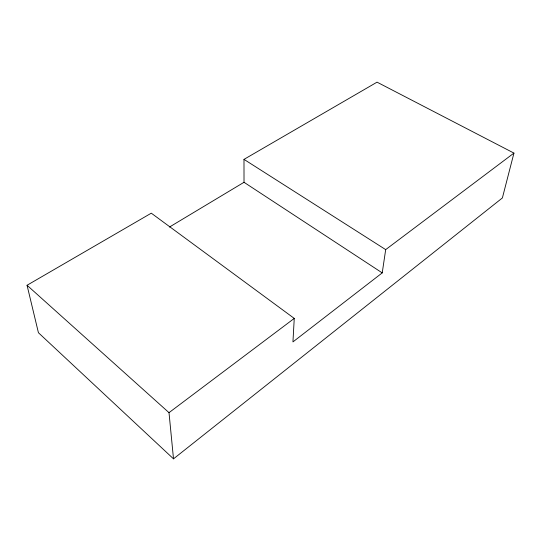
<?xml version="1.0" encoding="UTF-8"?>
<svg xmlns="http://www.w3.org/2000/svg" width="541" height="541" viewBox="0 0 541 541"><rect width="100%" height="100%" fill="white"/><g stroke="black" fill="none" stroke-linecap="round" stroke-linejoin="round"><path stroke-width="0.81" d="M513.95 153.096L502.386 197.945L173.505 458.842L38.425 332.722L27.05 285.269L151.284 213.174L294.257 318.412L292.945 341.905L382.23 272.887L385.686 249.617L513.95 153.096L377.043 82.158L243.991 159.372L244.018 182.29L382.23 272.887M173.505 458.842L169.008 412.661L294.257 318.412M169.448 227.058L244.018 182.29M243.991 159.372L385.686 249.617M27.05 285.269L169.008 412.661"/></g></svg>
